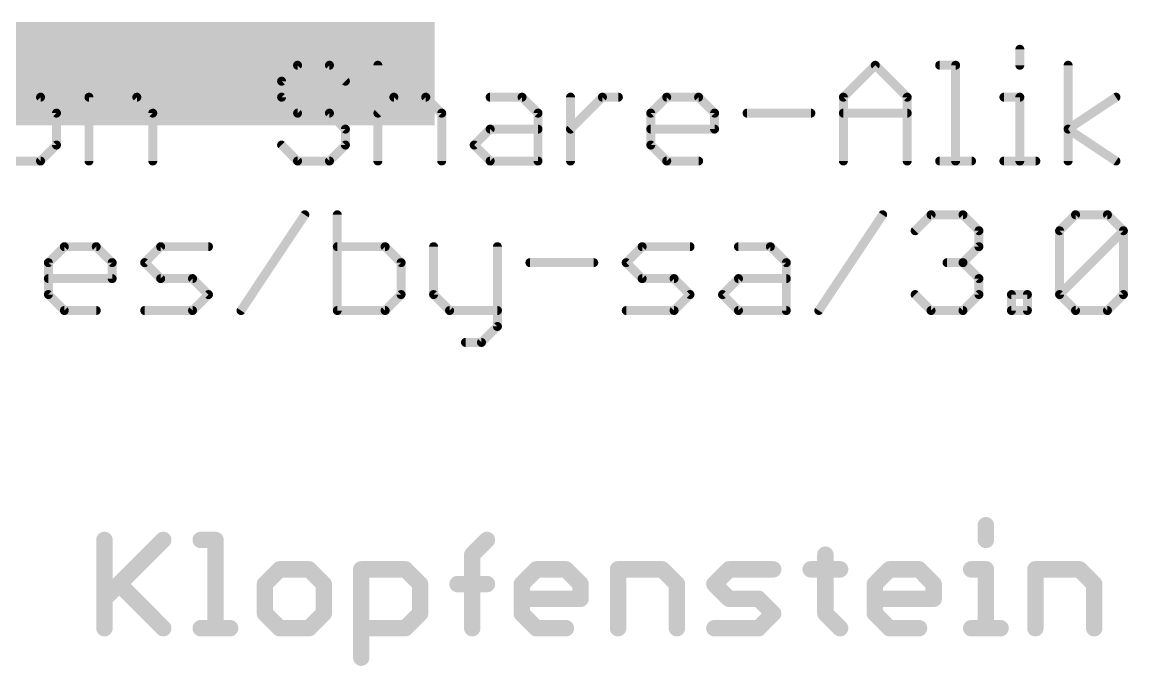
# Model space of a CAD drawing. Extents: x -29 to 78, y -15 to 28.
# Drawn here: x 39.9 to 58.7, y -14.85 to -3.91 of the extents above; entities that cross this region are included whole.
import ezdxf

# ---------------------------------------------------------------- set-up
doc = ezdxf.new("R2010")
doc.units = 0
for name, color, linetype in [('200', 132, 'CONTINUOUS'), ('201', 110, 'CONTINUOUS'), ('27', 253, 'CONTINUOUS')]:
    doc.layers.add(name, color=color, linetype=linetype)

# ---------------------------------------------------------------- blocks, each defined once
blk = doc.blocks.new('RECT')
blk.add_solid([(-0.5, -0.5), (0.5, -0.5), (-0.5, 0.5), (0.5, 0.5)])

msp = doc.modelspace()

# ---------------------------------------------------------------- linework, layer by layer
at = {"layer": '27'}
for points, const_width in [([(56.8616, -4.3756), (56.8616, -4.6468)], 0.1524), ([(44.583, -4.6468), (44.3118, -4.918)], 0.1524), ([(45.1253, -4.6468), (44.583, -4.6468)], 0.1524), ([(45.3965, -4.918), (45.1253, -4.6468)], 0.1524), ([(45.949, -4.6468), (45.949, -6.2738)], 0.1524), ([(53.8619, -5.1891), (54.4042, -4.6468)], 0.1524), ([(54.4042, -4.6468), (54.9465, -5.1891)], 0.1524), ([(55.499, -4.6468), (55.7702, -4.6468)], 0.1524), ([(55.7702, -4.6468), (55.7702, -6.2738)], 0.1524), ([(57.6819, -6.2738), (57.6819, -4.6468)], 0.1524), ([(44.3118, -4.918), (44.3118, -5.1891)], 0.1524), ([(40.2138, -5.1891), (39.6715, -5.1891)], 0.1524), ([(40.485, -5.4603), (40.2138, -5.1891)], 0.1524), ([(41.0375, -6.2738), (41.0375, -5.1891)], 0.1524), ([(41.0375, -5.1891), (41.851, -5.1891)], 0.1524), ([(41.851, -5.1891), (42.1221, -5.4603)], 0.1524), ([(44.3118, -5.1891), (44.583, -5.4603)], 0.1524), ([(45.949, -5.4603), (46.2201, -5.1891)], 0.1524), ([(46.2201, -5.1891), (46.7624, -5.1891)], 0.1524), ([(46.7624, -5.1891), (47.0336, -5.4603)], 0.1524), ([(47.8573, -5.1891), (48.3996, -5.1891)], 0.1524), ([(48.3996, -5.1891), (48.6708, -5.4603)], 0.1524), ([(49.2233, -6.2738), (49.2233, -5.1891)], 0.1524), ([(49.2233, -5.7315), (49.7656, -5.1891)], 0.1524), ([(49.7656, -5.1891), (50.0368, -5.1891)], 0.1524), ([(50.5876, -5.4603), (50.8587, -5.1891)], 0.1524), ([(50.8587, -5.1891), (51.4011, -5.1891)], 0.1524), ([(51.4011, -5.1891), (51.6722, -5.4603)], 0.1524), ([(53.8619, -6.2738), (53.8619, -5.1891)], 0.1524), ([(54.9465, -5.1891), (54.9465, -6.2738)], 0.1524), ([(56.5905, -5.1891), (56.8616, -5.1891)], 0.1524), ([(56.8616, -5.1891), (56.8616, -6.2738)], 0.1524), ([(57.6819, -5.7315), (58.4954, -5.1891)], 0.1524), ([(40.485, -6.0026), (40.485, -5.4603)], 0.1524), ([(42.1221, -5.4603), (42.1221, -6.2738)], 0.1524), ([(44.583, -5.4603), (45.1253, -5.4603)], 0.1524), ([(45.1253, -5.4603), (45.3965, -5.7315)], 0.1524), ([(47.0336, -5.4603), (47.0336, -6.2738)], 0.1524), ([(48.6708, -5.4603), (48.6708, -6.2738)], 0.1524), ([(50.5876, -6.0026), (50.5876, -5.4603)], 0.1524), ([(51.6722, -5.4603), (51.6722, -5.7315)], 0.1524), ([(52.2247, -5.4603), (53.3094, -5.4603)], 0.1524), ([(53.8619, -5.4603), (54.9465, -5.4603)], 0.1524), ([(45.3965, -5.7315), (45.3965, -6.0026)], 0.1524), ([(47.5861, -6.0026), (47.8573, -5.7315)], 0.1524), ([(47.8573, -5.7315), (48.6708, -5.7315)], 0.1524), ([(51.6722, -5.7315), (50.5876, -5.7315)], 0.1524), ([(58.4954, -6.2738), (57.6819, -5.7315)], 0.1524), ([(40.2138, -6.2738), (40.485, -6.0026)], 0.1524), ([(44.583, -6.2738), (44.3118, -6.0026)], 0.1524), ([(45.3965, -6.0026), (45.1253, -6.2738)], 0.1524), ([(47.8573, -6.2738), (47.5861, -6.0026)], 0.1524), ([(50.8587, -6.2738), (50.5876, -6.0026)], 0.1524), ([(39.6715, -6.2738), (40.2138, -6.2738)], 0.1524), ([(45.1253, -6.2738), (44.583, -6.2738)], 0.1524), ([(48.6708, -6.2738), (47.8573, -6.2738)], 0.1524), ([(51.4011, -6.2738), (50.8587, -6.2738)], 0.1524), ([(55.499, -6.2738), (56.0414, -6.2738)], 0.1524), ([(56.5905, -6.2738), (57.1328, -6.2738)], 0.1524), ([(43.6216, -8.8138), (44.7063, -7.1868)], 0.1524), ([(45.2588, -7.1868), (45.2588, -8.8138)], 0.1524), ([(53.4446, -8.8138), (54.5292, -7.1868)], 0.1524), ([(55.0817, -7.458), (55.3529, -7.1868)], 0.1524), ([(55.3529, -7.1868), (55.8952, -7.1868)], 0.1524), ([(55.8952, -7.1868), (56.1664, -7.458)], 0.1524), ([(57.5375, -7.458), (57.8086, -7.1868)], 0.1524), ([(57.8086, -7.1868), (58.3509, -7.1868)], 0.1524), ([(58.3509, -7.1868), (58.6221, -7.458)], 0.1524), ([(56.1664, -7.458), (56.1664, -7.7291)], 0.1524), ([(57.5375, -8.5426), (57.5375, -7.458)], 0.1524), ([(57.5375, -8.5426), (58.6221, -7.458)], 0.1524), ([(58.6221, -7.458), (58.6221, -8.5426)], 0.1524), ([(40.3473, -8.0003), (40.6185, -7.7291)], 0.1524), ([(40.6185, -7.7291), (41.1608, -7.7291)], 0.1524), ([(41.1608, -7.7291), (41.432, -8.0003)], 0.1524), ([(41.9845, -8.0003), (42.2556, -7.7291)], 0.1524), ([(42.2556, -7.7291), (43.0691, -7.7291)], 0.1524), ([(46.0723, -7.7291), (45.2588, -7.7291)], 0.1524), ([(46.3434, -8.0003), (46.0723, -7.7291)], 0.1524), ([(46.8959, -7.7291), (46.8959, -8.5426)], 0.1524), ([(47.9806, -7.7291), (47.9806, -9.085)], 0.1524), ([(50.1703, -8.0003), (50.4414, -7.7291)], 0.1524), ([(50.4414, -7.7291), (51.2549, -7.7291)], 0.1524), ([(52.0786, -7.7291), (52.6209, -7.7291)], 0.1524), ([(52.6209, -7.7291), (52.8921, -8.0003)], 0.1524), ([(56.1664, -7.7291), (55.8952, -8.0003)], 0.1524), ([(40.3473, -8.5426), (40.3473, -8.0003)], 0.1524), ([(41.432, -8.0003), (41.432, -8.2715)], 0.1524), ([(42.2556, -8.2715), (41.9845, -8.0003)], 0.1524), ([(46.3434, -8.5426), (46.3434, -8.0003)], 0.1524), ([(48.5331, -8.0003), (49.6178, -8.0003)], 0.1524), ([(50.4414, -8.2715), (50.1703, -8.0003)], 0.1524), ([(52.8921, -8.0003), (52.8921, -8.8138)], 0.1524), ([(55.8952, -8.0003), (55.624, -8.0003)], 0.1524), ([(55.8952, -8.0003), (56.1664, -8.2715)], 0.1524), ([(41.432, -8.2715), (40.3473, -8.2715)], 0.1524), ([(42.798, -8.2715), (42.2556, -8.2715)], 0.1524), ([(43.0691, -8.5426), (42.798, -8.2715)], 0.1524), ([(50.9837, -8.2715), (50.4414, -8.2715)], 0.1524), ([(51.2549, -8.5426), (50.9837, -8.2715)], 0.1524), ([(51.8074, -8.5426), (52.0786, -8.2715)], 0.1524), ([(52.0786, -8.2715), (52.8921, -8.2715)], 0.1524), ([(56.1664, -8.2715), (56.1664, -8.5426)], 0.1524), ([(40.6185, -8.8138), (40.3473, -8.5426)], 0.1524), ([(42.798, -8.8138), (43.0691, -8.5426)], 0.1524), ([(46.0723, -8.8138), (46.3434, -8.5426)], 0.1524), ([(46.8959, -8.5426), (47.1671, -8.8138)], 0.1524), ([(50.9837, -8.8138), (51.2549, -8.5426)], 0.1524), ([(52.0786, -8.8138), (51.8074, -8.5426)], 0.1524), ([(55.3529, -8.8138), (55.0817, -8.5426)], 0.1524), ([(56.1664, -8.5426), (55.8952, -8.8138)], 0.1524), ([(56.7189, -8.8138), (56.7189, -8.5426)], 0.1524), ([(56.7189, -8.5426), (56.99, -8.5426)], 0.1524), ([(56.99, -8.5426), (56.99, -8.8138)], 0.1524), ([(57.8086, -8.8138), (57.5375, -8.5426)], 0.1524), ([(58.6221, -8.5426), (58.3509, -8.8138)], 0.1524), ([(41.1608, -8.8138), (40.6185, -8.8138)], 0.1524), ([(41.9845, -8.8138), (42.798, -8.8138)], 0.1524), ([(45.2588, -8.8138), (46.0723, -8.8138)], 0.1524), ([(47.1671, -8.8138), (47.9806, -8.8138)], 0.1524), ([(50.1703, -8.8138), (50.9837, -8.8138)], 0.1524), ([(52.8921, -8.8138), (52.0786, -8.8138)], 0.1524), ([(55.8952, -8.8138), (55.3529, -8.8138)], 0.1524), ([(56.99, -8.8138), (56.7189, -8.8138)], 0.1524), ([(58.3509, -8.8138), (57.8086, -8.8138)], 0.1524), ([(47.9806, -9.085), (47.7094, -9.3561)], 0.1524), ([(47.7094, -9.3561), (47.4383, -9.3561)], 0.1524), ([(56.2845, -12.4614), (56.2845, -12.7114)], 0.2794), ([(41.3001, -12.7114), (41.3001, -14.2113)], 0.2794), ([(41.3001, -13.7113), (42.3001, -12.7114)], 0.2794), ([(42.9373, -12.7114), (43.1873, -12.7114)], 0.2794), ([(43.1873, -12.7114), (43.1873, -14.2113)], 0.2794), ([(47.553, -12.9614), (47.803, -12.7114)], 0.2794), ([(47.553, -14.2113), (47.553, -12.9614)], 0.2794), ([(53.5559, -12.9614), (53.5559, -13.9613)], 0.2794), ([(44.2787, -13.2114), (44.0287, -13.4614)], 0.2794), ([(44.7787, -13.2114), (44.2787, -13.2114)], 0.2794), ([(45.0286, -13.4614), (44.7787, -13.2114)], 0.2794), ([(45.6659, -14.7113), (45.6659, -13.2114)], 0.2794), ([(45.6659, -13.2114), (46.4158, -13.2114)], 0.2794), ([(46.4158, -13.2114), (46.6658, -13.4614)], 0.2794), ([(48.3945, -13.4614), (48.6445, -13.2114)], 0.2794), ([(48.6445, -13.2114), (49.1444, -13.2114)], 0.2794), ([(49.1444, -13.2114), (49.3944, -13.4614)], 0.2794), ([(50.0316, -14.2113), (50.0316, -13.2114)], 0.2794), ([(50.0316, -13.2114), (50.7816, -13.2114)], 0.2794), ([(50.7816, -13.2114), (51.0316, -13.4614)], 0.2794), ([(51.6688, -13.4614), (51.9188, -13.2114)], 0.2794), ([(51.9188, -13.2114), (52.6687, -13.2114)], 0.2794), ([(53.306, -13.2114), (53.8059, -13.2114)], 0.2794), ([(54.3974, -13.4614), (54.6474, -13.2114)], 0.2794), ([(54.6474, -13.2114), (55.1473, -13.2114)], 0.2794), ([(55.1473, -13.2114), (55.3973, -13.4614)], 0.2794), ([(56.0345, -13.2114), (56.2845, -13.2114)], 0.2794), ([(56.2845, -13.2114), (56.2845, -14.2113)], 0.2794), ([(57.126, -14.2113), (57.126, -13.2114)], 0.2794), ([(57.126, -13.2114), (57.8759, -13.2114)], 0.2794), ([(57.8759, -13.2114), (58.1259, -13.4614)], 0.2794), ([(41.5501, -13.4614), (42.3001, -14.2113)], 0.2794), ([(44.0287, -13.4614), (44.0287, -13.9613)], 0.2794), ([(45.0286, -13.9613), (45.0286, -13.4614)], 0.2794), ([(46.6658, -13.4614), (46.6658, -13.9613)], 0.2794), ([(47.303, -13.4614), (47.803, -13.4614)], 0.2794), ([(48.3945, -13.9613), (48.3945, -13.4614)], 0.2794), ([(49.3944, -13.4614), (49.3944, -13.7113)], 0.2794), ([(51.0316, -13.4614), (51.0316, -14.2113)], 0.2794), ([(51.9188, -13.7113), (51.6688, -13.4614)], 0.2794), ([(54.3974, -13.9613), (54.3974, -13.4614)], 0.2794), ([(55.3973, -13.4614), (55.3973, -13.7113)], 0.2794), ([(58.1259, -13.4614), (58.1259, -14.2113)], 0.2794), ([(49.3944, -13.7113), (48.3945, -13.7113)], 0.2794), ([(52.4187, -13.7113), (51.9188, -13.7113)], 0.2794), ([(52.6687, -13.9613), (52.4187, -13.7113)], 0.2794), ([(55.3973, -13.7113), (54.3974, -13.7113)], 0.2794), ([(44.0287, -13.9613), (44.2787, -14.2113)], 0.2794), ([(44.7787, -14.2113), (45.0286, -13.9613)], 0.2794), ([(46.6658, -13.9613), (46.4158, -14.2113)], 0.2794), ([(48.6445, -14.2113), (48.3945, -13.9613)], 0.2794), ([(52.4187, -14.2113), (52.6687, -13.9613)], 0.2794), ([(53.5559, -13.9613), (53.8059, -14.2113)], 0.2794), ([(54.6474, -14.2113), (54.3974, -13.9613)], 0.2794), ([(42.9373, -14.2113), (43.4373, -14.2113)], 0.2794), ([(44.2787, -14.2113), (44.7787, -14.2113)], 0.2794), ([(46.4158, -14.2113), (45.6659, -14.2113)], 0.2794), ([(49.1444, -14.2113), (48.6445, -14.2113)], 0.2794), ([(51.6688, -14.2113), (52.4187, -14.2113)], 0.2794), ([(55.1473, -14.2113), (54.6474, -14.2113)], 0.2794), ([(56.0345, -14.2113), (56.5345, -14.2113)], 0.2794)]:
    msp.add_lwpolyline(points, dxfattribs=dict(at, const_width=const_width))
for points, const_width in [([(56.8997, -4.3756, 1), (56.8235, -4.3756)], 0.0762), ([(44.583, -4.6087, 1), (44.583, -4.6849)], 0.0762), ([(44.6099, -4.6738, 1), (44.556, -4.6199)], 0.0762), ([(45.1522, -4.6199, 1), (45.0984, -4.6738)], 0.0762), ([(45.1253, -4.6849, 1), (45.1253, -4.6087)], 0.0762), ([(45.9871, -4.6468, 1), (45.9109, -4.6468)], 0.0762), ([(54.4311, -4.6199, 1), (54.3773, -4.6738)], 0.0762), ([(54.4311, -4.6738, 1), (54.3773, -4.6199)], 0.0762), ([(55.499, -4.6087, 1), (55.499, -4.6849)], 0.0762), ([(55.8083, -4.6468, 1), (55.7321, -4.6468)], 0.0762), ([(55.7702, -4.6849, 1), (55.7702, -4.6087)], 0.0762), ([(56.8235, -4.6468, 1), (56.8997, -4.6468)], 0.0762), ([(57.72, -4.6468, 1), (57.6438, -4.6468)], 0.0762), ([(44.3499, -4.918, 1), (44.2737, -4.918)], 0.0762), ([(44.2849, -4.891, 1), (44.3387, -4.9449)], 0.0762), ([(45.3695, -4.9449, 1), (45.4234, -4.891)], 0.0762), ([(40.2408, -5.1622, 1), (40.1869, -5.2161)], 0.0762), ([(40.2138, -5.2272, 1), (40.2138, -5.151)], 0.0762), ([(41.0756, -5.1891, 1), (40.9994, -5.1891)], 0.0762), ([(41.0375, -5.151, 1), (41.0375, -5.2272)], 0.0762), ([(41.8779, -5.1622, 1), (41.824, -5.2161)], 0.0762), ([(41.851, -5.2272, 1), (41.851, -5.151)], 0.0762), ([(44.3387, -5.1622, 1), (44.2849, -5.2161)], 0.0762), ([(44.2737, -5.1891, 1), (44.3499, -5.1891)], 0.0762), ([(46.2201, -5.151, 1), (46.2201, -5.2272)], 0.0762), ([(46.2471, -5.2161, 1), (46.1932, -5.1622)], 0.0762), ([(46.7894, -5.1622, 1), (46.7355, -5.2161)], 0.0762), ([(46.7624, -5.2272, 1), (46.7624, -5.151)], 0.0762), ([(47.8573, -5.151, 1), (47.8573, -5.2272)], 0.0762), ([(48.4265, -5.1622, 1), (48.3727, -5.2161)], 0.0762), ([(48.3996, -5.2272, 1), (48.3996, -5.151)], 0.0762), ([(49.2614, -5.1891, 1), (49.1852, -5.1891)], 0.0762), ([(49.7656, -5.151, 1), (49.7656, -5.2272)], 0.0762), ([(49.7925, -5.2161, 1), (49.7387, -5.1622)], 0.0762), ([(50.0368, -5.2272, 1), (50.0368, -5.151)], 0.0762), ([(50.8587, -5.151, 1), (50.8587, -5.2272)], 0.0762), ([(50.8857, -5.2161, 1), (50.8318, -5.1622)], 0.0762), ([(51.428, -5.1622, 1), (51.3741, -5.2161)], 0.0762), ([(51.4011, -5.2272, 1), (51.4011, -5.151)], 0.0762), ([(53.8349, -5.1622, 1), (53.8888, -5.2161)], 0.0762), ([(53.9, -5.1891, 1), (53.8238, -5.1891)], 0.0762), ([(54.9846, -5.1891, 1), (54.9084, -5.1891)], 0.0762), ([(54.9196, -5.2161, 1), (54.9735, -5.1622)], 0.0762), ([(56.5905, -5.151, 1), (56.5905, -5.2272)], 0.0762), ([(56.8997, -5.1891, 1), (56.8235, -5.1891)], 0.0762), ([(56.8616, -5.2272, 1), (56.8616, -5.151)], 0.0762), ([(58.5165, -5.2208, 1), (58.4743, -5.1574)], 0.0762), ([(40.5231, -5.4603, 1), (40.4469, -5.4603)], 0.0762), ([(40.458, -5.4872, 1), (40.5119, -5.4334)], 0.0762), ([(42.1602, -5.4603, 1), (42.084, -5.4603)], 0.0762), ([(42.0952, -5.4872, 1), (42.1491, -5.4334)], 0.0762), ([(44.583, -5.4222, 1), (44.583, -5.4984)], 0.0762), ([(44.556, -5.4872, 1), (44.6099, -5.4334)], 0.0762), ([(45.1522, -5.4334, 1), (45.0983, -5.4872)], 0.0762), ([(45.1253, -5.4984, 1), (45.1253, -5.4222)], 0.0762), ([(45.922, -5.4334, 1), (45.9759, -5.4872)], 0.0762), ([(47.0717, -5.4603, 1), (46.9955, -5.4603)], 0.0762), ([(47.0067, -5.4872, 1), (47.0606, -5.4334)], 0.0762), ([(48.7089, -5.4603, 1), (48.6327, -5.4603)], 0.0762), ([(48.6438, -5.4872, 1), (48.6977, -5.4334)], 0.0762), ([(50.6257, -5.4603, 1), (50.5495, -5.4603)], 0.0762), ([(50.5606, -5.4334, 1), (50.6145, -5.4872)], 0.0762), ([(51.7103, -5.4603, 1), (51.6341, -5.4603)], 0.0762), ([(51.6453, -5.4872, 1), (51.6992, -5.4334)], 0.0762), ([(52.2247, -5.4222, 1), (52.2247, -5.4984)], 0.0762), ([(53.3094, -5.4984, 1), (53.3094, -5.4222)], 0.0762), ([(53.8619, -5.4222, 1), (53.8619, -5.4984)], 0.0762), ([(54.9465, -5.4984, 1), (54.9465, -5.4222)], 0.0762), ([(45.4346, -5.7315, 1), (45.3584, -5.7315)], 0.0762), ([(45.3695, -5.7584, 1), (45.4234, -5.7045)], 0.0762), ([(47.8573, -5.6934, 1), (47.8573, -5.7696)], 0.0762), ([(47.8842, -5.7584, 1), (47.8303, -5.7045)], 0.0762), ([(48.6708, -5.7696, 1), (48.6708, -5.6934)], 0.0762), ([(49.1963, -5.7045, 1), (49.2502, -5.7584)], 0.0762), ([(50.5876, -5.6934, 1), (50.5876, -5.7696)], 0.0762), ([(51.6341, -5.7315, 1), (51.7103, -5.7315)], 0.0762), ([(51.6722, -5.7696, 1), (51.6722, -5.6934)], 0.0762), ([(57.703, -5.6998, 1), (57.6608, -5.7632)], 0.0762), ([(57.6608, -5.6998, 1), (57.703, -5.7632)], 0.0762), ([(40.4469, -6.0026, 1), (40.5231, -6.0026)], 0.0762), ([(40.5119, -6.0296, 1), (40.458, -5.9757)], 0.0762), ([(44.3387, -5.9757, 1), (44.2849, -6.0296)], 0.0762), ([(45.3584, -6.0026, 1), (45.4346, -6.0026)], 0.0762), ([(45.4234, -6.0296, 1), (45.3695, -5.9757)], 0.0762), ([(47.6131, -5.9757, 1), (47.5592, -6.0296)], 0.0762), ([(47.5592, -5.9757, 1), (47.6131, -6.0296)], 0.0762), ([(50.6145, -5.9757, 1), (50.5606, -6.0296)], 0.0762), ([(50.5495, -6.0026, 1), (50.6257, -6.0026)], 0.0762), ([(40.2138, -6.3119, 1), (40.2138, -6.2357)], 0.0762), ([(44.583, -6.2357, 1), (44.583, -6.3119)], 0.0762), ([(45.1253, -6.3119, 1), (45.1253, -6.2357)], 0.0762), ([(47.8573, -6.2357, 1), (47.8573, -6.3119)], 0.0762), ([(48.6708, -6.3119, 1), (48.6708, -6.2357)], 0.0762), ([(50.8587, -6.2357, 1), (50.8587, -6.3119)], 0.0762), ([(51.4011, -6.3119, 1), (51.4011, -6.2357)], 0.0762), ([(55.499, -6.2357, 1), (55.499, -6.3119)], 0.0762), ([(56.0414, -6.3119, 1), (56.0414, -6.2357)], 0.0762), ([(56.5905, -6.2357, 1), (56.5905, -6.3119)], 0.0762), ([(57.1328, -6.3119, 1), (57.1328, -6.2357)], 0.0762), ([(40.1869, -6.2469, 1), (40.2408, -6.3007)], 0.0762), ([(40.9994, -6.2738, 1), (41.0756, -6.2738)], 0.0762), ([(42.084, -6.2738, 1), (42.1602, -6.2738)], 0.0762), ([(44.556, -6.3007, 1), (44.6099, -6.2469)], 0.0762), ([(45.0984, -6.2469, 1), (45.1522, -6.3007)], 0.0762), ([(45.9109, -6.2738, 1), (45.9871, -6.2738)], 0.0762), ([(46.9955, -6.2738, 1), (47.0717, -6.2738)], 0.0762), ([(47.8303, -6.3007, 1), (47.8842, -6.2469)], 0.0762), ([(48.6327, -6.2738, 1), (48.7089, -6.2738)], 0.0762), ([(49.1852, -6.2738, 1), (49.2614, -6.2738)], 0.0762), ([(50.8318, -6.3007, 1), (50.8857, -6.2469)], 0.0762), ([(53.8238, -6.2738, 1), (53.9, -6.2738)], 0.0762), ([(54.9084, -6.2738, 1), (54.9846, -6.2738)], 0.0762), ([(55.7321, -6.2738, 1), (55.8083, -6.2738)], 0.0762), ([(56.8235, -6.2738, 1), (56.8997, -6.2738)], 0.0762), ([(57.6438, -6.2738, 1), (57.72, -6.2738)], 0.0762), ([(58.4743, -6.3055, 1), (58.5165, -6.2421)], 0.0762), ([(44.738, -7.2079, 1), (44.6746, -7.1657)], 0.0762), ([(45.2969, -7.1868, 1), (45.2207, -7.1868)], 0.0762), ([(54.5609, -7.2079, 1), (54.4975, -7.1657)], 0.0762), ([(55.3529, -7.1487, 1), (55.3529, -7.2249)], 0.0762), ([(55.3798, -7.2138, 1), (55.3259, -7.1599)], 0.0762), ([(55.9222, -7.1599, 1), (55.8683, -7.2138)], 0.0762), ([(55.8952, -7.2249, 1), (55.8952, -7.1487)], 0.0762), ([(57.8086, -7.1487, 1), (57.8086, -7.2249)], 0.0762), ([(57.8356, -7.2138, 1), (57.7817, -7.1599)], 0.0762), ([(58.3779, -7.1599, 1), (58.324, -7.2138)], 0.0762), ([(58.3509, -7.2249, 1), (58.3509, -7.1487)], 0.0762), ([(55.0548, -7.431, 1), (55.1087, -7.4849)], 0.0762), ([(56.2045, -7.458, 1), (56.1283, -7.458)], 0.0762), ([(56.1394, -7.4849, 1), (56.1933, -7.431)], 0.0762), ([(57.5105, -7.431, 1), (57.5644, -7.4849)], 0.0762), ([(57.5756, -7.458, 1), (57.4994, -7.458)], 0.0762), ([(58.6602, -7.458, 1), (58.584, -7.458)], 0.0762), ([(58.6491, -7.4849, 1), (58.5952, -7.431)], 0.0762), ([(58.5952, -7.4849, 1), (58.6491, -7.431)], 0.0762), ([(40.6185, -7.691, 1), (40.6185, -7.7672)], 0.0762), ([(40.6454, -7.7561, 1), (40.5915, -7.7022)], 0.0762), ([(41.1877, -7.7022, 1), (41.1339, -7.7561)], 0.0762), ([(41.1608, -7.7672, 1), (41.1608, -7.691)], 0.0762), ([(42.2556, -7.691, 1), (42.2556, -7.7672)], 0.0762), ([(42.2826, -7.7561, 1), (42.2287, -7.7022)], 0.0762), ([(43.0691, -7.7672, 1), (43.0691, -7.691)], 0.0762), ([(45.2588, -7.691, 1), (45.2588, -7.7672)], 0.0762), ([(46.0992, -7.7022, 1), (46.0453, -7.7561)], 0.0762), ([(46.0723, -7.7672, 1), (46.0723, -7.691)], 0.0762), ([(46.934, -7.7291, 1), (46.8578, -7.7291)], 0.0762), ([(48.0187, -7.7291, 1), (47.9425, -7.7291)], 0.0762), ([(50.4414, -7.691, 1), (50.4414, -7.7672)], 0.0762), ([(50.4684, -7.7561, 1), (50.4145, -7.7022)], 0.0762), ([(51.2549, -7.7672, 1), (51.2549, -7.691)], 0.0762), ([(52.0786, -7.691, 1), (52.0786, -7.7672)], 0.0762), ([(52.6478, -7.7022, 1), (52.594, -7.7561)], 0.0762), ([(52.6209, -7.7672, 1), (52.6209, -7.691)], 0.0762), ([(56.1283, -7.7291, 1), (56.2045, -7.7291)], 0.0762), ([(56.1933, -7.7561, 1), (56.1394, -7.7022)], 0.0762), ([(40.3854, -8.0003, 1), (40.3092, -8.0003)], 0.0762), ([(40.3204, -7.9734, 1), (40.3743, -8.0272)], 0.0762), ([(41.4701, -8.0003, 1), (41.3939, -8.0003)], 0.0762), ([(41.405, -8.0272, 1), (41.4589, -7.9734)], 0.0762), ([(42.0114, -7.9734, 1), (41.9575, -8.0272)], 0.0762), ([(41.9575, -7.9734, 1), (42.0114, -8.0272)], 0.0762), ([(46.3815, -8.0003, 1), (46.3053, -8.0003)], 0.0762), ([(46.3165, -8.0272, 1), (46.3704, -7.9734)], 0.0762), ([(48.5331, -7.9622, 1), (48.5331, -8.0384)], 0.0762), ([(49.6178, -8.0384, 1), (49.6178, -7.9622)], 0.0762), ([(50.1972, -7.9734, 1), (50.1433, -8.0272)], 0.0762), ([(50.1433, -7.9734, 1), (50.1972, -8.0272)], 0.0762), ([(52.9302, -8.0003, 1), (52.854, -8.0003)], 0.0762), ([(52.8651, -8.0272, 1), (52.919, -7.9734)], 0.0762), ([(55.624, -7.9622, 1), (55.624, -8.0384)], 0.0762), ([(55.9222, -7.9734, 1), (55.8683, -8.0272)], 0.0762), ([(55.8683, -7.9734, 1), (55.9222, -8.0272)], 0.0762), ([(55.8952, -8.0384, 1), (55.8952, -7.9622)], 0.0762), ([(40.3473, -8.2334, 1), (40.3473, -8.3096)], 0.0762), ([(41.3939, -8.2715, 1), (41.4701, -8.2715)], 0.0762), ([(41.432, -8.3096, 1), (41.432, -8.2334)], 0.0762), ([(42.2556, -8.2334, 1), (42.2556, -8.3096)], 0.0762), ([(42.2287, -8.2984, 1), (42.2826, -8.2445)], 0.0762), ([(42.8249, -8.2445, 1), (42.771, -8.2984)], 0.0762), ([(42.798, -8.3096, 1), (42.798, -8.2334)], 0.0762), ([(50.4414, -8.2334, 1), (50.4414, -8.3096)], 0.0762), ([(50.4145, -8.2984, 1), (50.4684, -8.2445)], 0.0762), ([(51.0107, -8.2445, 1), (50.9568, -8.2984)], 0.0762), ([(50.9837, -8.3096, 1), (50.9837, -8.2334)], 0.0762), ([(52.0786, -8.2334, 1), (52.0786, -8.3096)], 0.0762), ([(52.1055, -8.2984, 1), (52.0516, -8.2445)], 0.0762), ([(52.8921, -8.3096, 1), (52.8921, -8.2334)], 0.0762), ([(56.2045, -8.2715, 1), (56.1283, -8.2715)], 0.0762), ([(56.1394, -8.2984, 1), (56.1933, -8.2445)], 0.0762), ([(40.3743, -8.5157, 1), (40.3204, -8.5696)], 0.0762), ([(40.3092, -8.5426, 1), (40.3854, -8.5426)], 0.0762), ([(43.0961, -8.5696, 1), (43.0422, -8.5157)], 0.0762), ([(43.0422, -8.5696, 1), (43.0961, -8.5157)], 0.0762), ([(46.3053, -8.5426, 1), (46.3815, -8.5426)], 0.0762), ([(46.3704, -8.5696, 1), (46.3165, -8.5157)], 0.0762), ([(46.9229, -8.5157, 1), (46.869, -8.5696)], 0.0762), ([(46.8578, -8.5426, 1), (46.934, -8.5426)], 0.0762), ([(51.2818, -8.5696, 1), (51.228, -8.5157)], 0.0762), ([(51.228, -8.5696, 1), (51.2819, -8.5157)], 0.0762), ([(51.8343, -8.5157, 1), (51.7805, -8.5696)], 0.0762), ([(51.7805, -8.5157, 1), (51.8343, -8.5696)], 0.0762), ([(55.1087, -8.5157, 1), (55.0548, -8.5696)], 0.0762), ([(56.1283, -8.5426, 1), (56.2045, -8.5426)], 0.0762), ([(56.1933, -8.5696, 1), (56.1394, -8.5157)], 0.0762), ([(56.757, -8.5426, 1), (56.6808, -8.5426)], 0.0762), ([(56.7189, -8.5045, 1), (56.7189, -8.5807)], 0.0762), ([(57.0281, -8.5426, 1), (56.9519, -8.5426)], 0.0762), ([(56.99, -8.5807, 1), (56.99, -8.5045)], 0.0762), ([(57.5644, -8.5157, 1), (57.5105, -8.5696)], 0.0762), ([(57.5105, -8.5157, 1), (57.5644, -8.5696)], 0.0762), ([(57.4994, -8.5426, 1), (57.5756, -8.5426)], 0.0762), ([(58.584, -8.5426, 1), (58.6602, -8.5426)], 0.0762), ([(58.6491, -8.5696, 1), (58.5952, -8.5157)], 0.0762), ([(40.6185, -8.7757, 1), (40.6185, -8.8519)], 0.0762), ([(40.5915, -8.8407, 1), (40.6454, -8.7869)], 0.0762), ([(41.1608, -8.8519, 1), (41.1608, -8.7757)], 0.0762), ([(41.9845, -8.7757, 1), (41.9845, -8.8519)], 0.0762), ([(42.771, -8.7869, 1), (42.8249, -8.8407)], 0.0762), ([(42.798, -8.8519, 1), (42.798, -8.7757)], 0.0762), ([(43.5899, -8.7927, 1), (43.6533, -8.8349)], 0.0762), ([(45.2588, -8.7757, 1), (45.2588, -8.8519)], 0.0762), ([(45.2207, -8.8138, 1), (45.2969, -8.8138)], 0.0762), ([(46.0453, -8.7869, 1), (46.0992, -8.8407)], 0.0762), ([(46.0723, -8.8519, 1), (46.0723, -8.7757)], 0.0762), ([(47.1671, -8.7757, 1), (47.1671, -8.8519)], 0.0762), ([(47.1402, -8.8407, 1), (47.194, -8.7869)], 0.0762), ([(47.9806, -8.8519, 1), (47.9806, -8.7757)], 0.0762), ([(50.1703, -8.7757, 1), (50.1703, -8.8519)], 0.0762), ([(50.9568, -8.7869, 1), (51.0107, -8.8407)], 0.0762), ([(50.9837, -8.8519, 1), (50.9837, -8.7757)], 0.0762), ([(52.0786, -8.7757, 1), (52.0786, -8.8519)], 0.0762), ([(52.0516, -8.8407, 1), (52.1055, -8.7869)], 0.0762), ([(52.854, -8.8138, 1), (52.9302, -8.8138)], 0.0762), ([(52.8921, -8.8519, 1), (52.8921, -8.7757)], 0.0762), ([(53.4129, -8.7927, 1), (53.4763, -8.8349)], 0.0762), ([(55.3529, -8.7757, 1), (55.3529, -8.8519)], 0.0762), ([(55.3259, -8.8407, 1), (55.3798, -8.7869)], 0.0762), ([(55.8683, -8.7869, 1), (55.9222, -8.8407)], 0.0762), ([(55.8952, -8.8519, 1), (55.8952, -8.7757)], 0.0762), ([(56.7189, -8.7757, 1), (56.7189, -8.8519)], 0.0762), ([(56.6808, -8.8138, 1), (56.757, -8.8138)], 0.0762), ([(56.9519, -8.8138, 1), (57.0281, -8.8138)], 0.0762), ([(56.99, -8.8519, 1), (56.99, -8.7757)], 0.0762), ([(57.8086, -8.7757, 1), (57.8086, -8.8519)], 0.0762), ([(57.7817, -8.8407, 1), (57.8356, -8.7869)], 0.0762), ([(58.324, -8.7869, 1), (58.3779, -8.8407)], 0.0762), ([(58.3509, -8.8519, 1), (58.3509, -8.7757)], 0.0762), ([(48.0075, -9.1119, 1), (47.9537, -9.058)], 0.0762), ([(47.9425, -9.085, 1), (48.0187, -9.085)], 0.0762), ([(47.4383, -9.318, 1), (47.4383, -9.3942)], 0.0762), ([(47.6825, -9.3292, 1), (47.7364, -9.3831)], 0.0762), ([(47.7094, -9.3942, 1), (47.7094, -9.318)], 0.0762), ([(56.3544, -12.4614, 1), (56.2147, -12.4614)], 0.1397), ([(41.37, -12.7114, 1), (41.2303, -12.7114)], 0.1397), ([(42.3494, -12.7608, 1), (42.2507, -12.662)], 0.1397), ([(42.9373, -12.6416, 1), (42.9373, -12.7813)], 0.1397), ([(43.2571, -12.7114, 1), (43.1174, -12.7114)], 0.1397), ([(43.1873, -12.7813, 1), (43.1873, -12.6416)], 0.1397), ([(47.8524, -12.7608, 1), (47.7536, -12.662)], 0.1397), ([(56.2147, -12.7114, 1), (56.3544, -12.7114)], 0.1397), ([(47.6229, -12.9614, 1), (47.4832, -12.9614)], 0.1397), ([(47.5036, -12.912, 1), (47.6024, -13.0108)], 0.1397), ([(53.6258, -12.9614, 1), (53.4861, -12.9614)], 0.1397), ([(44.2787, -13.1415, 1), (44.2787, -13.2812)], 0.1397), ([(44.3281, -13.2608, 1), (44.2293, -13.162)], 0.1397), ([(44.8281, -13.162, 1), (44.7293, -13.2608)], 0.1397), ([(44.7787, -13.2812, 1), (44.7787, -13.1415)], 0.1397), ([(45.7357, -13.2114, 1), (45.596, -13.2114)], 0.1397), ([(45.6659, -13.1415, 1), (45.6659, -13.2812)], 0.1397), ([(46.4652, -13.162, 1), (46.3664, -13.2608)], 0.1397), ([(46.4158, -13.2812, 1), (46.4158, -13.1415)], 0.1397), ([(48.6445, -13.1415, 1), (48.6445, -13.2812)], 0.1397), ([(48.6939, -13.2608, 1), (48.5951, -13.162)], 0.1397), ([(49.1938, -13.162, 1), (49.095, -13.2608)], 0.1397), ([(49.1444, -13.2812, 1), (49.1444, -13.1415)], 0.1397), ([(50.0316, -13.1415, 1), (50.0316, -13.2812)], 0.1397), ([(50.1015, -13.2114, 1), (49.9618, -13.2114)], 0.1397), ([(50.831, -13.162, 1), (50.7322, -13.2608)], 0.1397), ([(50.7816, -13.2812, 1), (50.7816, -13.1415)], 0.1397), ([(51.9188, -13.1415, 1), (51.9188, -13.2812)], 0.1397), ([(51.9682, -13.2608, 1), (51.8694, -13.162)], 0.1397), ([(52.6687, -13.2812, 1), (52.6687, -13.1415)], 0.1397), ([(53.306, -13.1415, 1), (53.306, -13.2812)], 0.1397), ([(53.8059, -13.2812, 1), (53.8059, -13.1415)], 0.1397), ([(54.6474, -13.1415, 1), (54.6474, -13.2812)], 0.1397), ([(54.6968, -13.2608, 1), (54.598, -13.162)], 0.1397), ([(55.1967, -13.162, 1), (55.0979, -13.2608)], 0.1397), ([(55.1473, -13.2812, 1), (55.1473, -13.1415)], 0.1397), ([(56.0345, -13.1415, 1), (56.0345, -13.2812)], 0.1397), ([(56.3544, -13.2114, 1), (56.2147, -13.2114)], 0.1397), ([(56.2845, -13.2812, 1), (56.2845, -13.1415)], 0.1397), ([(57.1958, -13.2114, 1), (57.0561, -13.2114)], 0.1397), ([(57.126, -13.1415, 1), (57.126, -13.2812)], 0.1397), ([(57.9253, -13.162, 1), (57.8265, -13.2608)], 0.1397), ([(57.8759, -13.2812, 1), (57.8759, -13.1415)], 0.1397), ([(41.5995, -13.412, 1), (41.5007, -13.5108)], 0.1397), ([(44.0986, -13.4614, 1), (43.9589, -13.4614)], 0.1397), ([(43.9793, -13.412, 1), (44.0781, -13.5108)], 0.1397), ([(45.0985, -13.4614, 1), (44.9588, -13.4614)], 0.1397), ([(44.9793, -13.5108, 1), (45.078, -13.412)], 0.1397), ([(46.7357, -13.4614, 1), (46.596, -13.4614)], 0.1397), ([(46.6164, -13.5108, 1), (46.7152, -13.412)], 0.1397), ([(47.303, -13.3915, 1), (47.303, -13.5312)], 0.1397), ([(47.803, -13.5312, 1), (47.803, -13.3915)], 0.1397), ([(48.4643, -13.4614, 1), (48.3246, -13.4614)], 0.1397), ([(48.3451, -13.412, 1), (48.4439, -13.5108)], 0.1397), ([(49.4643, -13.4614, 1), (49.3246, -13.4614)], 0.1397), ([(49.345, -13.5108, 1), (49.4438, -13.412)], 0.1397), ([(51.1014, -13.4614, 1), (50.9617, -13.4614)], 0.1397), ([(50.9822, -13.5108, 1), (51.0809, -13.412)], 0.1397), ([(51.7182, -13.412, 1), (51.6194, -13.5108)], 0.1397), ([(51.6194, -13.412, 1), (51.7182, -13.5108)], 0.1397), ([(54.4672, -13.4614, 1), (54.3275, -13.4614)], 0.1397), ([(54.348, -13.412, 1), (54.4468, -13.5108)], 0.1397), ([(55.4672, -13.4614, 1), (55.3275, -13.4614)], 0.1397), ([(55.3479, -13.5108, 1), (55.4467, -13.412)], 0.1397), ([(58.1958, -13.4614, 1), (58.056, -13.4614)], 0.1397), ([(58.0765, -13.5108, 1), (58.1753, -13.412)], 0.1397), ([(41.2507, -13.6619, 1), (41.3495, -13.7607)], 0.1397), ([(48.3945, -13.6415, 1), (48.3945, -13.7812)], 0.1397), ([(49.3246, -13.7113, 1), (49.4643, -13.7113)], 0.1397), ([(49.3944, -13.7812, 1), (49.3944, -13.6415)], 0.1397), ([(51.9188, -13.6415, 1), (51.9188, -13.7812)], 0.1397), ([(51.8694, -13.7607, 1), (51.9682, -13.6619)], 0.1397), ([(52.4681, -13.6619, 1), (52.3693, -13.7607)], 0.1397), ([(52.4187, -13.7812, 1), (52.4187, -13.6415)], 0.1397), ([(54.3974, -13.6415, 1), (54.3974, -13.7812)], 0.1397), ([(55.3275, -13.7113, 1), (55.4672, -13.7113)], 0.1397), ([(55.3973, -13.7812, 1), (55.3973, -13.6415)], 0.1397), ([(44.0781, -13.9119, 1), (43.9793, -14.0107)], 0.1397), ([(43.9589, -13.9613, 1), (44.0986, -13.9613)], 0.1397), ([(44.9588, -13.9613, 1), (45.0985, -13.9613)], 0.1397), ([(45.078, -14.0107, 1), (44.9793, -13.9119)], 0.1397), ([(46.596, -13.9613, 1), (46.7357, -13.9613)], 0.1397), ([(46.7152, -14.0107, 1), (46.6164, -13.9119)], 0.1397), ([(48.3246, -13.9613, 1), (48.4643, -13.9613)], 0.1397), ([(48.4439, -13.9119, 1), (48.3451, -14.0107)], 0.1397), ([(52.7181, -14.0107, 1), (52.6193, -13.9119)], 0.1397), ([(52.6193, -14.0107, 1), (52.7181, -13.9119)], 0.1397), ([(53.6053, -13.9119, 1), (53.5065, -14.0107)], 0.1397), ([(53.4861, -13.9613, 1), (53.6258, -13.9613)], 0.1397), ([(54.3275, -13.9613, 1), (54.4672, -13.9613)], 0.1397), ([(54.4468, -13.9119, 1), (54.348, -14.0107)], 0.1397), ([(42.2507, -14.2607, 1), (42.3494, -14.1619)], 0.1397), ([(42.9373, -14.1415, 1), (42.9373, -14.2812)], 0.1397), ([(43.4373, -14.2812, 1), (43.4373, -14.1415)], 0.1397), ([(44.2787, -14.1415, 1), (44.2787, -14.2812)], 0.1397), ([(44.2293, -14.2607, 1), (44.3281, -14.1619)], 0.1397), ([(44.7293, -14.1619, 1), (44.8281, -14.2607)], 0.1397), ([(44.7787, -14.2812, 1), (44.7787, -14.1415)], 0.1397), ([(45.6659, -14.1415, 1), (45.6659, -14.2812)], 0.1397), ([(46.3664, -14.1619, 1), (46.4652, -14.2607)], 0.1397), ([(46.4158, -14.2812, 1), (46.4158, -14.1415)], 0.1397), ([(48.6445, -14.1415, 1), (48.6445, -14.2812)], 0.1397), ([(48.5951, -14.2607, 1), (48.6939, -14.1619)], 0.1397), ([(49.1444, -14.2812, 1), (49.1444, -14.1415)], 0.1397), ([(51.6688, -14.1415, 1), (51.6688, -14.2812)], 0.1397), ([(52.3693, -14.1619, 1), (52.4681, -14.2607)], 0.1397), ([(52.4187, -14.2812, 1), (52.4187, -14.1415)], 0.1397), ([(53.7565, -14.2607, 1), (53.8553, -14.1619)], 0.1397), ([(54.6474, -14.1415, 1), (54.6474, -14.2812)], 0.1397), ([(54.598, -14.2607, 1), (54.6968, -14.1619)], 0.1397), ([(55.1473, -14.2812, 1), (55.1473, -14.1415)], 0.1397), ([(56.0345, -14.1415, 1), (56.0345, -14.2812)], 0.1397), ([(56.5345, -14.2812, 1), (56.5345, -14.1415)], 0.1397), ([(41.2303, -14.2113, 1), (41.37, -14.2113)], 0.1397), ([(43.1174, -14.2113, 1), (43.2571, -14.2113)], 0.1397), ([(47.4832, -14.2113, 1), (47.6229, -14.2113)], 0.1397), ([(49.9618, -14.2113, 1), (50.1015, -14.2113)], 0.1397), ([(50.9617, -14.2113, 1), (51.1014, -14.2113)], 0.1397), ([(56.2147, -14.2113, 1), (56.3544, -14.2113)], 0.1397), ([(57.0561, -14.2113, 1), (57.1958, -14.2113)], 0.1397), ([(58.056, -14.2113, 1), (58.1958, -14.2113)], 0.1397), ([(45.596, -14.7113, 1), (45.7357, -14.7113)], 0.1397)]:
    msp.add_lwpolyline(points, format="xyb", dxfattribs=dict(at, const_width=const_width))

# ---------------------------------------------------------------- block references
at = {"layer": '200'}
for p, xscale, yscale in [((43.8734, -3.9726), 6.0757, 0.1169), ((43.7565, -4.0894), 6.3094, 0.1168), ((43.406, -4.3231), 7.0104, 0.1169), ((43.5813, -4.2062), 6.6599, 0.1168), ((42.9971, -4.5568), 7.8283, 0.1169), ((43.2891, -4.4399), 7.2441, 0.1168), ((42.5881, -4.6736), 8.6462, 0.1168), ((17.7012, -4.9073), 58.42, 0.1169), ((41.595, -4.7904), 10.6325, 0.1168), ((17.7012, -5.0241), 58.42, 0.1168), ((17.7012, -5.141), 58.42, 0.1169), ((17.7012, -5.2578), 58.42, 0.1168), ((17.7012, -5.3746), 58.42, 0.1168), ((17.7012, -5.4915), 58.42, 0.1169), ((17.7012, -5.6083), 58.42, 0.1168)]:
    msp.add_blockref('RECT', p, dxfattribs=dict(at, xscale=xscale, yscale=yscale))
at = {"layer": '201'}
for p, xscale, yscale in [((17.818, -3.9726), 46.035, 0.1169), ((17.818, -4.0894), 45.5676, 0.1168), ((17.7596, -4.2062), 44.9834, 0.1168), ((17.7596, -4.3231), 44.2824, 0.1169)]:
    msp.add_blockref('RECT', p, dxfattribs=dict(at, xscale=xscale, yscale=yscale))

doc.saveas('drawing.dxf')
